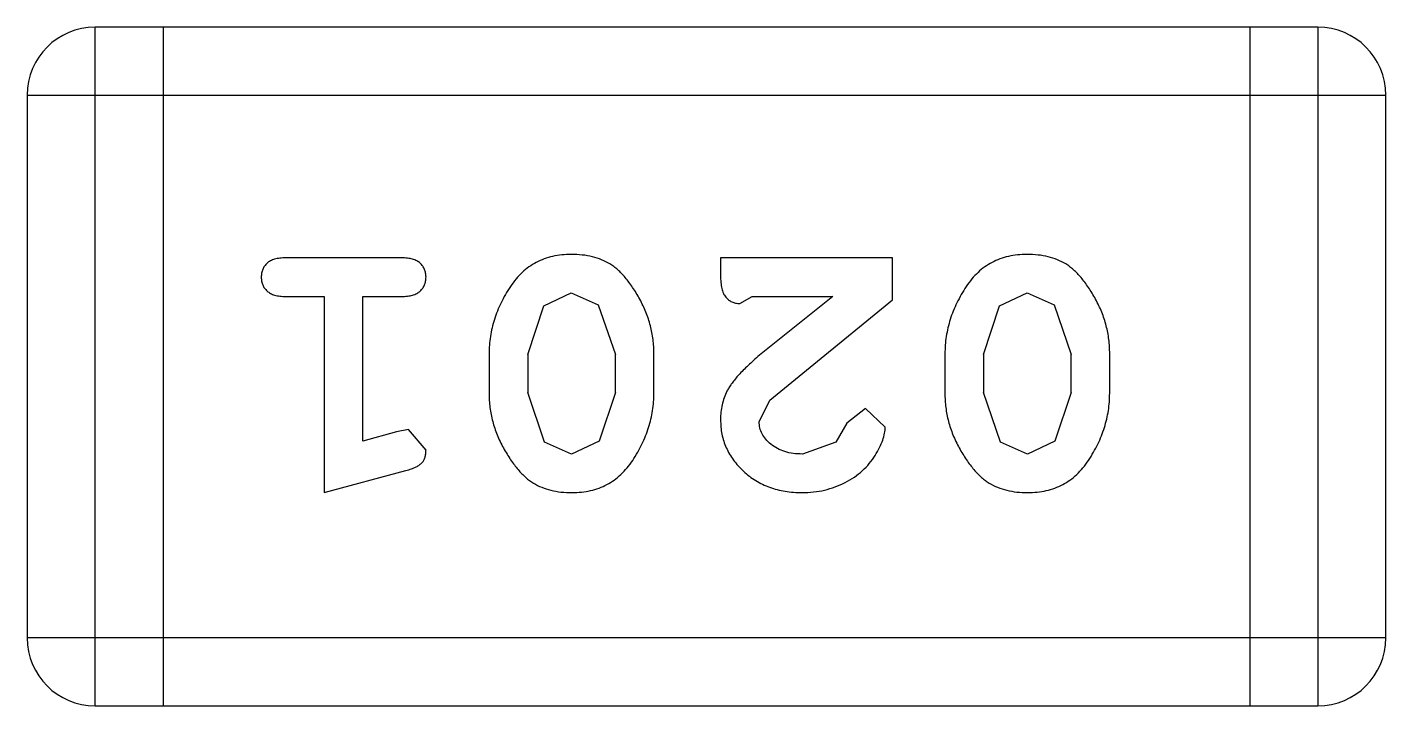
# Model space of a CAD drawing. Header units: inches. Extents: x -13 to 240, y -18 to 126.
# Drawn here: x 190.172 to 190.781, y 31.714 to 32.019 of the extents above; entities that cross this region are included whole.
import ezdxf

# ---------------------------------------------------------------- set-up
doc = ezdxf.new("R2010")
doc.units = ezdxf.units.IN
doc.header["$LTSCALE"] = 1.21
doc.header["$MEASUREMENT"] = 0
doc.layers.get('0').update_dxf_attribs({"linetype": 'CONTINUOUS'})

msp = doc.modelspace()

# ---------------------------------------------------------------- linework, layer by layer
at = {"color": 7, "linetype": 'Continuous'}
for p, q in [((190.20223, 31.71384), (190.20223, 32.01864)), ((190.75087, 32.01864), (190.20223, 32.01864)), ((190.23271, 32.01864), (190.23271, 31.71384)), ((190.72039, 32.01864), (190.72039, 31.71384)), ((190.75087, 32.01864), (190.75087, 31.71384)), ((190.17175, 31.98816), (190.17175, 31.74432)), ((190.17175, 31.98816), (190.78135, 31.98816)), ((190.78135, 31.74432), (190.78135, 31.98816)), ((190.33968, 31.91501), (190.28777, 31.91501)), ((190.48284, 31.91501), (190.48284, 31.90714)), ((190.55993, 31.91501), (190.48284, 31.91501)), ((190.55993, 31.89613), (190.55993, 31.91501)), ((190.28777, 31.8977), (190.30507, 31.8977)), ((190.30507, 31.8977), (190.30507, 31.8096)), ((190.32238, 31.83274), (190.32238, 31.8977)), ((190.32238, 31.8977), (190.33968, 31.8977)), ((190.40357, 31.89347), (190.41586, 31.89927)), ((190.41586, 31.89927), (190.428, 31.89399)), ((190.49149, 31.89456), (190.497, 31.8977)), ((190.497, 31.8977), (190.53318, 31.8977)), ((190.53318, 31.8977), (190.4996, 31.87066)), ((190.50491, 31.85115), (190.55993, 31.89613)), ((190.60808, 31.89347), (190.62037, 31.89927)), ((190.62037, 31.89927), (190.63251, 31.89399)), ((190.39632, 31.8717), (190.40357, 31.89347)), ((190.428, 31.89399), (190.43565, 31.8717)), ((190.60083, 31.8717), (190.60808, 31.89347)), ((190.63251, 31.89399), (190.64016, 31.8717)), ((190.37901, 31.87197), (190.37901, 31.85422)), ((190.39632, 31.8717), (190.39632, 31.85449)), ((190.43565, 31.85449), (190.43565, 31.8717)), ((190.45295, 31.85422), (190.45295, 31.87197)), ((190.58352, 31.87197), (190.58352, 31.85422)), ((190.60083, 31.8717), (190.60083, 31.85449)), ((190.64016, 31.85449), (190.64016, 31.8717)), ((190.65746, 31.85422), (190.65746, 31.87197)), ((190.40389, 31.83219), (190.39632, 31.85449)), ((190.43565, 31.85449), (190.42839, 31.83271)), ((190.6084, 31.83219), (190.60083, 31.85449)), ((190.64016, 31.85449), (190.63291, 31.83271)), ((190.50015, 31.84144), (190.50491, 31.85115)), ((190.54795, 31.84736), (190.53947, 31.8408)), ((190.55678, 31.83893), (190.54795, 31.84736)), ((190.53947, 31.8408), (190.53451, 31.83229)), ((190.3374, 31.83689), (190.32238, 31.83274)), ((190.3428, 31.83792), (190.3374, 31.83689)), ((190.3507, 31.82865), (190.3428, 31.83792)), ((190.41603, 31.82691), (190.40389, 31.83219)), ((190.42839, 31.83271), (190.41603, 31.82691)), ((190.53451, 31.83229), (190.51964, 31.82691)), ((190.62054, 31.82691), (190.6084, 31.83219)), ((190.63291, 31.83271), (190.62054, 31.82691)), ((190.30507, 31.8096), (190.34165, 31.81949)), ((190.78135, 31.74432), (190.17175, 31.74432)), ((190.20223, 31.71384), (190.75087, 31.71384))]:
    msp.add_line(p, q, dxfattribs=at)
for centre, start, end in [((190.20223, 31.98816), 90, 180), ((190.75087, 31.98816), 0, 90), ((190.20223, 31.74432), 180, 270), ((190.75087, 31.74432), 270, 0)]:
    msp.add_arc(centre, 0.03048, start, end, dxfattribs=at)
for points, knots in [([(190.28777, 31.91501), (190.28687, 31.91499), (190.28519, 31.91495), (190.28287, 31.91447), (190.2809, 31.91376), (190.27936, 31.91267), (190.27819, 31.91135), (190.27736, 31.90983), (190.27685, 31.90815), (190.27679, 31.90696), (190.27676, 31.90635)], [0, 0, 0, 0, 0.169012, 0.317488, 0.445429, 0.560977, 0.67065, 0.776666, 0.88492, 1, 1, 1, 1]), ([(190.3507, 31.90635), (190.35066, 31.90696), (190.3506, 31.90815), (190.35009, 31.90983), (190.34926, 31.91134), (190.34811, 31.91269), (190.34655, 31.91375), (190.34458, 31.91448), (190.34226, 31.91495), (190.34058, 31.91499), (190.33968, 31.91501)], [0, 0, 0, 0, 0.115051, 0.223278, 0.329269, 0.437893, 0.554681, 0.682591, 0.83103, 1, 1, 1, 1]), ([(190.41591, 31.91658), (190.41446, 31.91654), (190.41164, 31.91647), (190.40755, 31.91575), (190.40372, 31.91463), (190.40014, 31.91304), (190.39681, 31.91102), (190.39378, 31.9085), (190.39097, 31.90556), (190.38852, 31.90217), (190.38632, 31.89857), (190.38436, 31.8949), (190.38271, 31.89118), (190.38135, 31.88742), (190.38033, 31.88361), (190.37955, 31.87977), (190.3791, 31.87588), (190.37904, 31.87327), (190.37901, 31.87197)], [0, 0, 0, 0, 0.067217, 0.131051, 0.19272, 0.252824, 0.312745, 0.373449, 0.436041, 0.501494, 0.567761, 0.632087, 0.695096, 0.757109, 0.817993, 0.878657, 0.939311, 1, 1, 1, 1]), ([(190.45295, 31.87197), (190.45293, 31.87304), (190.4529, 31.87517), (190.45258, 31.87834), (190.4521, 31.88147), (190.4514, 31.88457), (190.45054, 31.88761), (190.4494, 31.8906), (190.44814, 31.89357), (190.44666, 31.89645), (190.44509, 31.89918), (190.44347, 31.90173), (190.44182, 31.90403), (190.44018, 31.90615), (190.43848, 31.908), (190.43678, 31.90967), (190.43504, 31.9111), (190.43268, 31.91269), (190.4295, 31.9143), (190.4253, 31.91561), (190.42073, 31.91644), (190.41755, 31.91653), (190.41591, 31.91658)], [0, 0, 0, 0, 0.049886, 0.09882, 0.148132, 0.19689, 0.246038, 0.295176, 0.345305, 0.395692, 0.445312, 0.491875, 0.535813, 0.577009, 0.616081, 0.652689, 0.687585, 0.720206, 0.785062, 0.85223, 0.923759, 1, 1, 1, 1]), ([(190.62042, 31.91658), (190.61897, 31.91654), (190.61616, 31.91647), (190.61206, 31.91575), (190.60823, 31.91463), (190.60465, 31.91304), (190.60132, 31.91102), (190.59829, 31.9085), (190.59548, 31.90556), (190.59303, 31.90217), (190.59083, 31.89857), (190.58887, 31.8949), (190.58722, 31.89118), (190.58586, 31.88742), (190.58484, 31.88361), (190.58406, 31.87977), (190.58361, 31.87588), (190.58355, 31.87327), (190.58352, 31.87197)], [0, 0, 0, 0, 0.067217, 0.131051, 0.19272, 0.252824, 0.312745, 0.373449, 0.436041, 0.501494, 0.567761, 0.632087, 0.695096, 0.757109, 0.817993, 0.878657, 0.939311, 1, 1, 1, 1]), ([(190.65746, 31.87197), (190.65744, 31.87304), (190.65741, 31.87517), (190.6571, 31.87834), (190.65662, 31.88147), (190.65591, 31.88457), (190.65505, 31.88761), (190.65391, 31.8906), (190.65265, 31.89357), (190.65117, 31.89645), (190.6496, 31.89918), (190.64798, 31.90173), (190.64633, 31.90403), (190.64469, 31.90615), (190.64299, 31.908), (190.64129, 31.90967), (190.63955, 31.9111), (190.63719, 31.91269), (190.63401, 31.9143), (190.62981, 31.91561), (190.62524, 31.91644), (190.62206, 31.91653), (190.62042, 31.91658)], [0, 0, 0, 0, 0.049886, 0.09882, 0.148132, 0.19689, 0.246038, 0.295176, 0.345305, 0.395692, 0.445312, 0.491875, 0.535813, 0.577009, 0.616081, 0.652689, 0.687585, 0.720206, 0.785062, 0.85223, 0.923759, 1, 1, 1, 1]), ([(190.48284, 31.90714), (190.48286, 31.90607), (190.4829, 31.9041), (190.48335, 31.90139), (190.48401, 31.89914), (190.48508, 31.8974), (190.48639, 31.89611), (190.48791, 31.89521), (190.48963, 31.89463), (190.49086, 31.89458), (190.49149, 31.89456)], [0, 0, 0, 0, 0.1844, 0.34094, 0.473574, 0.586824, 0.690029, 0.789175, 0.890445, 1, 1, 1, 1]), ([(190.27676, 31.90635), (190.27679, 31.90574), (190.27685, 31.90456), (190.27736, 31.90288), (190.2782, 31.90138), (190.27936, 31.90006), (190.28091, 31.89897), (190.28286, 31.89823), (190.28519, 31.89777), (190.28687, 31.89772), (190.28777, 31.8977)], [0, 0, 0, 0, 0.11517, 0.223509, 0.328254, 0.438012, 0.553651, 0.682263, 0.830856, 1, 1, 1, 1]), ([(190.33968, 31.8977), (190.34058, 31.89772), (190.34226, 31.89777), (190.34459, 31.89822), (190.34654, 31.89898), (190.34811, 31.90005), (190.34925, 31.90139), (190.3501, 31.90288), (190.3506, 31.90456), (190.35066, 31.90574), (190.3507, 31.90635)], [0, 0, 0, 0, 0.169102, 0.317658, 0.446239, 0.563118, 0.671828, 0.776546, 0.884858, 1, 1, 1, 1]), ([(190.4996, 31.87066), (190.49872, 31.86989), (190.49703, 31.8684), (190.49466, 31.86619), (190.49255, 31.86407), (190.49068, 31.86209), (190.48907, 31.86022), (190.48772, 31.85845), (190.48659, 31.85681), (190.48548, 31.85476), (190.4844, 31.8522), (190.48349, 31.84903), (190.48293, 31.84574), (190.48287, 31.8435), (190.48284, 31.84237)], [0, 0, 0, 0, 0.103002, 0.197728, 0.285279, 0.365235, 0.437224, 0.502446, 0.560545, 0.611446, 0.707576, 0.80349, 0.900532, 1, 1, 1, 1]), ([(190.37901, 31.85422), (190.37903, 31.85314), (190.37907, 31.851), (190.37936, 31.84781), (190.3799, 31.84467), (190.38057, 31.84157), (190.38149, 31.83852), (190.3826, 31.83551), (190.3839, 31.83254), (190.3854, 31.82966), (190.387, 31.82694), (190.38862, 31.82437), (190.39029, 31.82206), (190.39195, 31.81995), (190.39367, 31.8181), (190.39537, 31.81645), (190.39711, 31.81502), (190.39947, 31.81346), (190.40265, 31.81186), (190.40681, 31.81055), (190.41136, 31.80975), (190.41452, 31.80965), (190.41615, 31.8096)], [0, 0, 0, 0, 0.049855, 0.099516, 0.148482, 0.19758, 0.246804, 0.296268, 0.346517, 0.397047, 0.446826, 0.49336, 0.537801, 0.579207, 0.617974, 0.654833, 0.689171, 0.722088, 0.786392, 0.853518, 0.924186, 1, 1, 1, 1]), ([(190.41615, 31.8096), (190.41759, 31.80964), (190.4204, 31.80972), (190.42448, 31.81043), (190.42832, 31.81155), (190.4319, 31.81313), (190.43519, 31.8152), (190.43825, 31.81771), (190.44103, 31.82068), (190.44349, 31.82407), (190.44569, 31.82766), (190.44762, 31.83134), (190.44928, 31.83504), (190.45061, 31.83881), (190.45167, 31.8426), (190.45241, 31.84645), (190.45287, 31.85032), (190.45292, 31.85291), (190.45295, 31.85422)], [0, 0, 0, 0, 0.06692, 0.130834, 0.19258, 0.252759, 0.312631, 0.373411, 0.436359, 0.501894, 0.568244, 0.632472, 0.69556, 0.757163, 0.818592, 0.878885, 0.939235, 1, 1, 1, 1]), ([(190.58352, 31.85422), (190.58354, 31.85314), (190.58358, 31.851), (190.58387, 31.84781), (190.58441, 31.84467), (190.58508, 31.84157), (190.586, 31.83852), (190.58711, 31.83551), (190.58841, 31.83254), (190.58991, 31.82966), (190.59151, 31.82694), (190.59313, 31.82437), (190.5948, 31.82206), (190.59646, 31.81995), (190.59818, 31.8181), (190.59988, 31.81645), (190.60162, 31.81502), (190.60398, 31.81346), (190.60716, 31.81186), (190.61133, 31.81055), (190.61587, 31.80975), (190.61903, 31.80965), (190.62066, 31.8096)], [0, 0, 0, 0, 0.049855, 0.099516, 0.148482, 0.19758, 0.246804, 0.296268, 0.346517, 0.397047, 0.446826, 0.49336, 0.537801, 0.579207, 0.617974, 0.654833, 0.689171, 0.722088, 0.786392, 0.853518, 0.924186, 1, 1, 1, 1]), ([(190.62066, 31.8096), (190.6221, 31.80964), (190.62491, 31.80972), (190.62899, 31.81043), (190.63283, 31.81155), (190.63641, 31.81313), (190.6397, 31.8152), (190.64276, 31.81771), (190.64554, 31.82068), (190.64801, 31.82407), (190.65021, 31.82766), (190.65213, 31.83134), (190.65379, 31.83504), (190.65512, 31.83881), (190.65618, 31.8426), (190.65692, 31.84645), (190.65738, 31.85032), (190.65743, 31.85291), (190.65746, 31.85422)], [0, 0, 0, 0, 0.06692, 0.130834, 0.19258, 0.252759, 0.312631, 0.373411, 0.436359, 0.501894, 0.568244, 0.632472, 0.69556, 0.757163, 0.818592, 0.878885, 0.939235, 1, 1, 1, 1]), ([(190.48284, 31.84237), (190.48288, 31.84126), (190.48295, 31.83905), (190.48341, 31.83582), (190.48424, 31.83272), (190.48537, 31.82974), (190.48683, 31.82689), (190.48861, 31.82417), (190.49072, 31.82158), (190.49311, 31.81914), (190.49576, 31.81691), (190.49861, 31.81494), (190.50165, 31.81329), (190.50487, 31.81192), (190.50828, 31.81091), (190.51186, 31.81013), (190.51563, 31.80969), (190.5182, 31.80963), (190.51952, 31.8096)], [0, 0, 0, 0, 0.060981, 0.120256, 0.178148, 0.236115, 0.293993, 0.352864, 0.413358, 0.476056, 0.539296, 0.602396, 0.665116, 0.728325, 0.792919, 0.859317, 0.928302, 1, 1, 1, 1]), ([(190.51964, 31.82691), (190.51823, 31.82695), (190.51554, 31.82704), (190.51173, 31.82789), (190.50834, 31.82926), (190.50546, 31.83119), (190.50314, 31.83345), (190.50139, 31.83593), (190.50036, 31.83863), (190.50022, 31.8405), (190.50015, 31.84144)], [0, 0, 0, 0, 0.156344, 0.299348, 0.4327, 0.561, 0.682299, 0.791883, 0.89611, 1, 1, 1, 1]), ([(190.51952, 31.8096), (190.52121, 31.80966), (190.52457, 31.80978), (190.52951, 31.81064), (190.53425, 31.81207), (190.53874, 31.81405), (190.54289, 31.81648), (190.54654, 31.81936), (190.54969, 31.8226), (190.5522, 31.82618), (190.55417, 31.82974), (190.55563, 31.83306), (190.55656, 31.83609), (190.55671, 31.83803), (190.55678, 31.83893)], [0, 0, 0, 0, 0.098286, 0.193983, 0.289056, 0.384352, 0.477435, 0.566197, 0.652355, 0.737986, 0.818188, 0.887401, 0.94802, 1, 1, 1, 1]), ([(190.34165, 31.81949), (190.3425, 31.81974), (190.34406, 31.82021), (190.34615, 31.82106), (190.34777, 31.82197), (190.34897, 31.823), (190.34977, 31.82418), (190.3503, 31.82551), (190.35066, 31.82702), (190.35068, 31.8281), (190.3507, 31.82865)], [0, 0, 0, 0, 0.187321, 0.344927, 0.475328, 0.579604, 0.674244, 0.773631, 0.882025, 1, 1, 1, 1])]:
    msp.add_open_spline(points, degree=3, knots=knots, dxfattribs=at)

doc.saveas('drawing.dxf')
